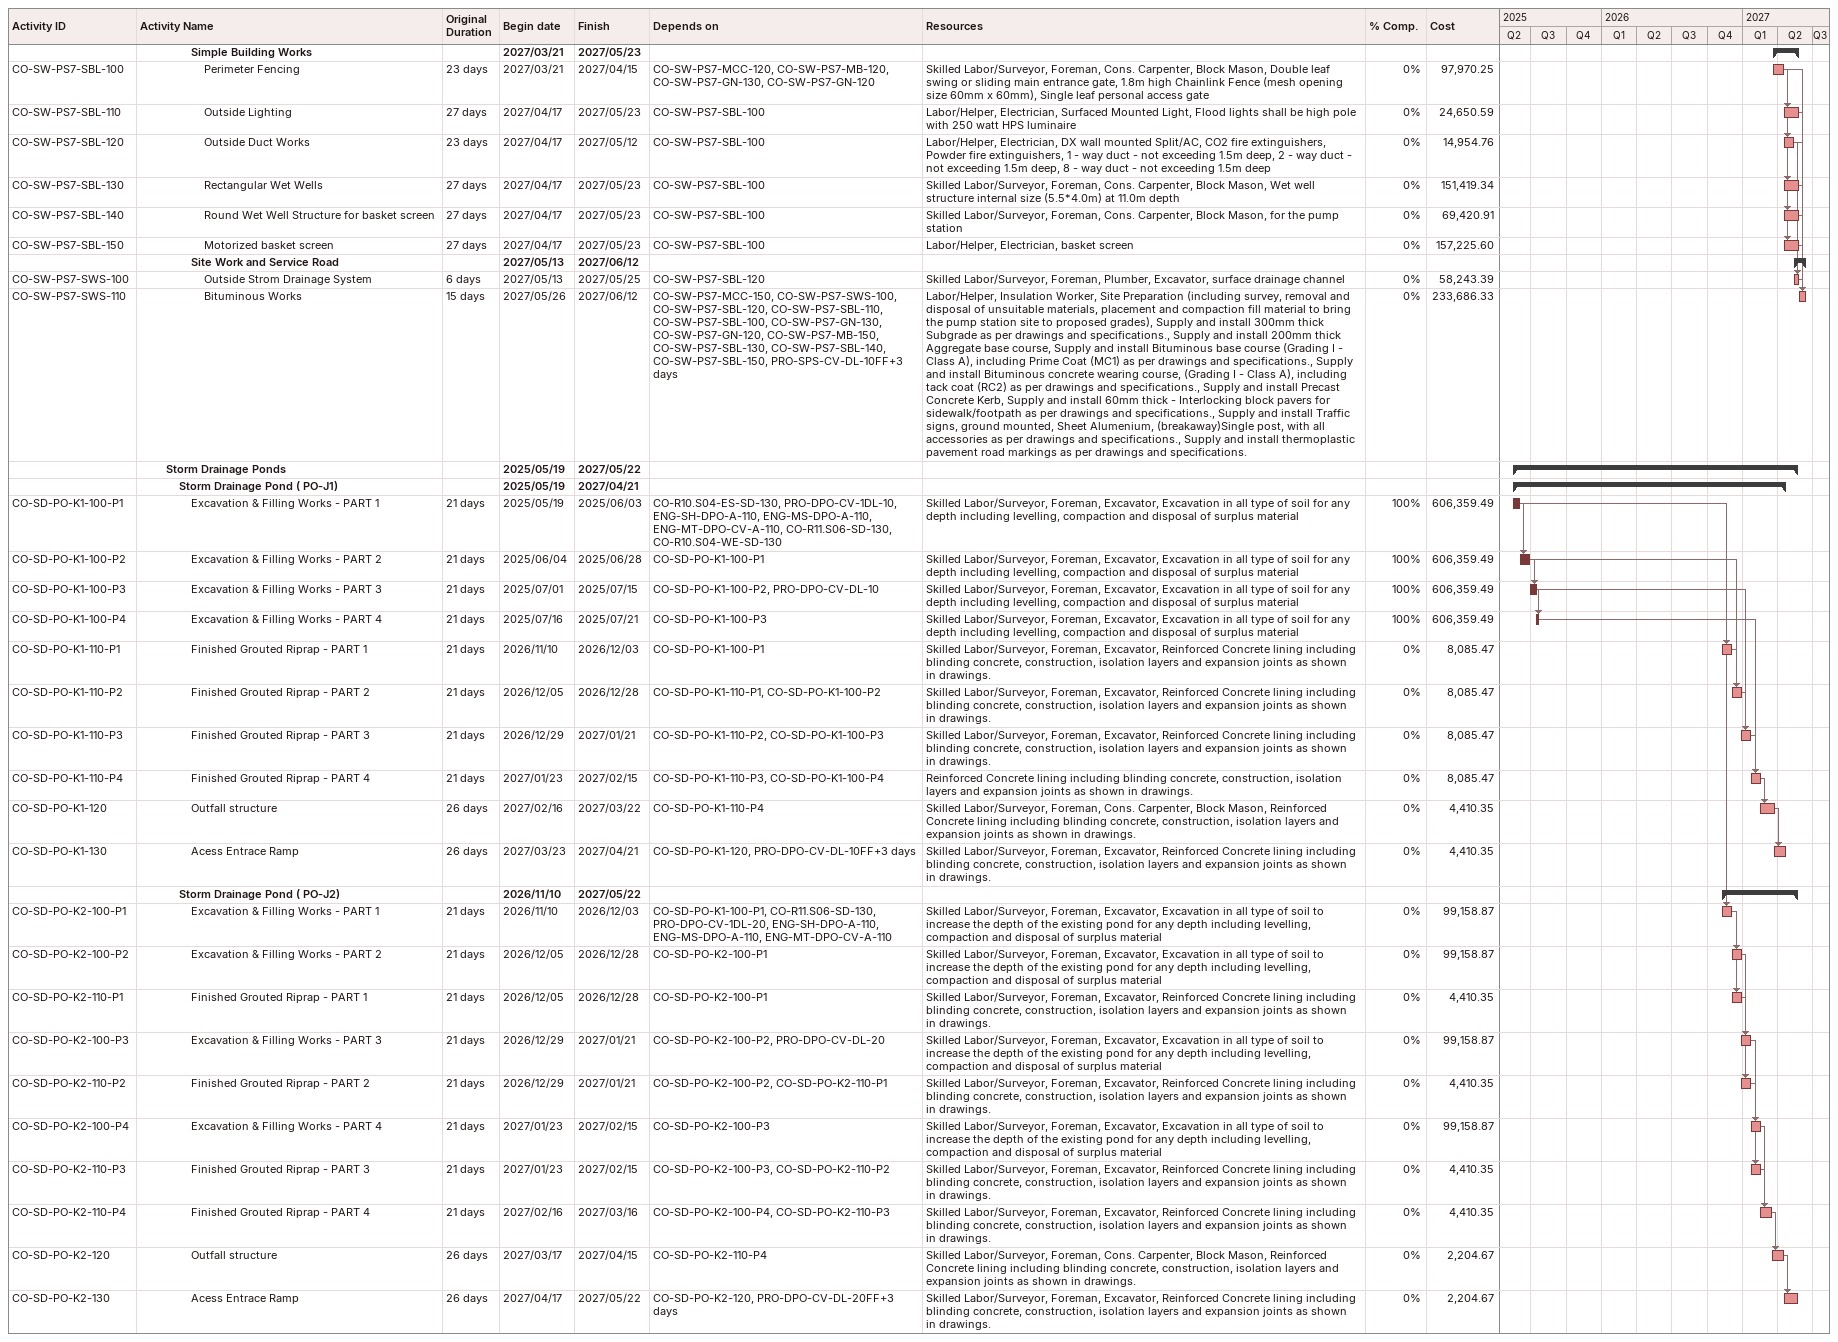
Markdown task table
| ID | Level | Task | Original duration | Start | Finish | Predecessors | Resources | % complete | Cost |
|---|---|---|---|---|---|---|---|---|---|
|  | 5 | **Simple Building Works** |  | 2027-03-21 | 2027-05-23 |  |  |  |  |
| CO-SW-PS7-SBL-100 | 6 | Perimeter Fencing | 23d | 2027-03-21 | 2027-04-15 | CO-SW-PS7-MCC-120, CO-SW-PS7-MB-120, CO-SW-PS7-GN-130, CO-SW-PS7-GN-120 | Skilled Labor/Surveyor, Foreman, Cons. Carpenter, Block Mason, Double leaf swing or sliding main entrance gate, 1.8m high Chainlink Fence (mesh opening size 60mm x 60mm), Single leaf personal access gate | 0 | 97970.25 |
| CO-SW-PS7-SBL-110 | 6 | Outside Lighting | 27d | 2027-04-17 | 2027-05-23 | CO-SW-PS7-SBL-100 | Labor/Helper, Electrician, Surfaced Mounted Light, Flood lights shall be high pole with 250 watt HPS luminaire | 0 | 24650.59 |
| CO-SW-PS7-SBL-120 | 6 | Outside Duct Works | 23d | 2027-04-17 | 2027-05-12 | CO-SW-PS7-SBL-100 | Labor/Helper, Electrician, DX wall mounted Split/AC, CO2 fire extinguishers, Powder fire extinguishers, 1 - way duct - not exceeding 1.5m deep, 2 - way duct - not exceeding 1.5m deep, 8 - way duct - not exceeding 1.5m deep | 0 | 14954.76 |
| CO-SW-PS7-SBL-130 | 6 | Rectangular Wet Wells | 27d | 2027-04-17 | 2027-05-23 | CO-SW-PS7-SBL-100 | Skilled Labor/Surveyor, Foreman, Cons. Carpenter, Block Mason, Wet well structure internal size (5.5*4.0m) at 11.0m depth | 0 | 151419.34 |
| CO-SW-PS7-SBL-140 | 6 | Round Wet Well Structure for basket screen | 27d | 2027-04-17 | 2027-05-23 | CO-SW-PS7-SBL-100 | Skilled Labor/Surveyor, Foreman, Cons. Carpenter, Block Mason, for the pump station | 0 | 69420.91 |
| CO-SW-PS7-SBL-150 | 6 | Motorized basket screen | 27d | 2027-04-17 | 2027-05-23 | CO-SW-PS7-SBL-100 | Labor/Helper, Electrician, basket screen | 0 | 157225.60 |
|  | 5 | **Site Work and Service Road** |  | 2027-05-13 | 2027-06-12 |  |  |  |  |
| CO-SW-PS7-SWS-100 | 6 | Outside Strom Drainage System | 6d | 2027-05-13 | 2027-05-25 | CO-SW-PS7-SBL-120 | Skilled Labor/Surveyor, Foreman, Plumber, Excavator, surface drainage channel | 0 | 58243.39 |
| CO-SW-PS7-SWS-110 | 6 | Bituminous Works | 15d | 2027-05-26 | 2027-06-12 | CO-SW-PS7-MCC-150, CO-SW-PS7-SWS-100, CO-SW-PS7-SBL-120, CO-SW-PS7-SBL-110, CO-SW-PS7-SBL-100, CO-SW-PS7-GN-130, CO-SW-PS7-GN-120, CO-SW-PS7-MB-150, CO-SW-PS7-SBL-130, CO-SW-PS7-SBL-140, CO-SW-PS7-SBL-150, PRO-SPS-CV-DL-10FF+3d | Labor/Helper, Insulation Worker, Site Preparation (including survey, removal and disposal of unsuitable materials, placement and compaction fill material to bring the pump station site to proposed grades), Supply and install 300mm thick Subgrade as per drawings and specifications., Supply and install 200mm thick Aggregate base course, Supply and install Bituminous base course (Grading I - Class A), including Prime Coat (MC1) as per drawings and specifications., Supply and install Bituminous concrete wearing course, (Grading I - Class A), including tack coat (RC2) as per drawings and specifications., Supply and install Precast Concrete Kerb, Supply and install 60mm thick - Interlocking block pavers for sidewalk/footpath as per drawings and specifications., Supply and install Traffic signs, ground mounted, Sheet Alumenium, (breakaway)Single post, with all accessories as per drawings and specifications., Supply and install thermoplastic pavement road markings as per drawings and specifications. | 0 | 233686.33 |
|  | 3 | **Storm Drainage Ponds** |  | 2025-05-19 | 2027-05-22 |  |  |  |  |
|  | 4 | **Storm Drainage Pond ( PO-J1)** |  | 2025-05-19 | 2027-04-21 |  |  |  |  |
| CO-SD-PO-K1-100-P1 | 5 | Excavation & Filling Works - PART 1 | 21d | 2025-05-19 | 2025-06-03 | CO-R10.S04-ES-SD-130, PRO-DPO-CV-1DL-10, ENG-SH-DPO-A-110, ENG-MS-DPO-A-110, ENG-MT-DPO-CV-A-110, CO-R11.S06-SD-130, CO-R10.S04-WE-SD-130 | Skilled Labor/Surveyor, Foreman, Excavator, Excavation in all type of soil for any depth including levelling, compaction and disposal of surplus material | 100 | 606359.49 |
| CO-SD-PO-K1-100-P2 | 5 | Excavation & Filling Works - PART 2 | 21d | 2025-06-04 | 2025-06-28 | CO-SD-PO-K1-100-P1 | Skilled Labor/Surveyor, Foreman, Excavator, Excavation in all type of soil for any depth including levelling, compaction and disposal of surplus material | 100 | 606359.49 |
| CO-SD-PO-K1-100-P3 | 5 | Excavation & Filling Works - PART 3 | 21d | 2025-07-01 | 2025-07-15 | CO-SD-PO-K1-100-P2, PRO-DPO-CV-DL-10 | Skilled Labor/Surveyor, Foreman, Excavator, Excavation in all type of soil for any depth including levelling, compaction and disposal of surplus material | 100 | 606359.49 |
| CO-SD-PO-K1-100-P4 | 5 | Excavation & Filling Works - PART 4 | 21d | 2025-07-16 | 2025-07-21 | CO-SD-PO-K1-100-P3 | Skilled Labor/Surveyor, Foreman, Excavator, Excavation in all type of soil for any depth including levelling, compaction and disposal of surplus material | 100 | 606359.49 |
| CO-SD-PO-K1-110-P1 | 5 | Finished Grouted Riprap - PART 1 | 21d | 2026-11-10 | 2026-12-03 | CO-SD-PO-K1-100-P1 | Skilled Labor/Surveyor, Foreman, Excavator, Reinforced Concrete lining including blinding concrete, construction, isolation layers and expansion joints as shown in drawings. | 0 | 8085.47 |
| CO-SD-PO-K1-110-P2 | 5 | Finished Grouted Riprap - PART 2 | 21d | 2026-12-05 | 2026-12-28 | CO-SD-PO-K1-110-P1, CO-SD-PO-K1-100-P2 | Skilled Labor/Surveyor, Foreman, Excavator, Reinforced Concrete lining including blinding concrete, construction, isolation layers and expansion joints as shown in drawings. | 0 | 8085.47 |
| CO-SD-PO-K1-110-P3 | 5 | Finished Grouted Riprap - PART 3 | 21d | 2026-12-29 | 2027-01-21 | CO-SD-PO-K1-110-P2, CO-SD-PO-K1-100-P3 | Skilled Labor/Surveyor, Foreman, Excavator, Reinforced Concrete lining including blinding concrete, construction, isolation layers and expansion joints as shown in drawings. | 0 | 8085.47 |
| CO-SD-PO-K1-110-P4 | 5 | Finished Grouted Riprap - PART 4 | 21d | 2027-01-23 | 2027-02-15 | CO-SD-PO-K1-110-P3, CO-SD-PO-K1-100-P4 | Reinforced Concrete lining including blinding concrete, construction, isolation layers and expansion joints as shown in drawings. | 0 | 8085.47 |
| CO-SD-PO-K1-120 | 5 | Outfall structure | 26d | 2027-02-16 | 2027-03-22 | CO-SD-PO-K1-110-P4 | Skilled Labor/Surveyor, Foreman, Cons. Carpenter, Block Mason, Reinforced Concrete lining including blinding concrete, construction, isolation layers and expansion joints as shown in drawings. | 0 | 4410.35 |
| CO-SD-PO-K1-130 | 5 | Acess Entrace Ramp | 26d | 2027-03-23 | 2027-04-21 | CO-SD-PO-K1-120, PRO-DPO-CV-DL-10FF+3d | Skilled Labor/Surveyor, Foreman, Excavator, Reinforced Concrete lining including blinding concrete, construction, isolation layers and expansion joints as shown in drawings. | 0 | 4410.35 |
|  | 4 | **Storm Drainage Pond ( PO-J2)** |  | 2026-11-10 | 2027-05-22 |  |  |  |  |
| CO-SD-PO-K2-100-P1 | 5 | Excavation & Filling Works - PART 1 | 21d | 2026-11-10 | 2026-12-03 | CO-SD-PO-K1-100-P1, CO-R11.S06-SD-130, PRO-DPO-CV-1DL-20, ENG-SH-DPO-A-110, ENG-MS-DPO-A-110, ENG-MT-DPO-CV-A-110 | Skilled Labor/Surveyor, Foreman, Excavator, Excavation in all type of soil to increase the depth of the existing pond for any depth including levelling, compaction and disposal of surplus material | 0 | 99158.87 |
| CO-SD-PO-K2-100-P2 | 5 | Excavation & Filling Works - PART 2 | 21d | 2026-12-05 | 2026-12-28 | CO-SD-PO-K2-100-P1 | Skilled Labor/Surveyor, Foreman, Excavator, Excavation in all type of soil to increase the depth of the existing pond for any depth including levelling, compaction and disposal of surplus material | 0 | 99158.87 |
| CO-SD-PO-K2-110-P1 | 5 | Finished Grouted Riprap - PART 1 | 21d | 2026-12-05 | 2026-12-28 | CO-SD-PO-K2-100-P1 | Skilled Labor/Surveyor, Foreman, Excavator, Reinforced Concrete lining including blinding concrete, construction, isolation layers and expansion joints as shown in drawings. | 0 | 4410.35 |
| CO-SD-PO-K2-100-P3 | 5 | Excavation & Filling Works - PART 3 | 21d | 2026-12-29 | 2027-01-21 | CO-SD-PO-K2-100-P2, PRO-DPO-CV-DL-20 | Skilled Labor/Surveyor, Foreman, Excavator, Excavation in all type of soil to increase the depth of the existing pond for any depth including levelling, compaction and disposal of surplus material | 0 | 99158.87 |
| CO-SD-PO-K2-110-P2 | 5 | Finished Grouted Riprap - PART 2 | 21d | 2026-12-29 | 2027-01-21 | CO-SD-PO-K2-100-P2, CO-SD-PO-K2-110-P1 | Skilled Labor/Surveyor, Foreman, Excavator, Reinforced Concrete lining including blinding concrete, construction, isolation layers and expansion joints as shown in drawings. | 0 | 4410.35 |
| CO-SD-PO-K2-100-P4 | 5 | Excavation & Filling Works - PART 4 | 21d | 2027-01-23 | 2027-02-15 | CO-SD-PO-K2-100-P3 | Skilled Labor/Surveyor, Foreman, Excavator, Excavation in all type of soil to increase the depth of the existing pond for any depth including levelling, compaction and disposal of surplus material | 0 | 99158.87 |
| CO-SD-PO-K2-110-P3 | 5 | Finished Grouted Riprap - PART 3 | 21d | 2027-01-23 | 2027-02-15 | CO-SD-PO-K2-100-P3, CO-SD-PO-K2-110-P2 | Skilled Labor/Surveyor, Foreman, Excavator, Reinforced Concrete lining including blinding concrete, construction, isolation layers and expansion joints as shown in drawings. | 0 | 4410.35 |
| CO-SD-PO-K2-110-P4 | 5 | Finished Grouted Riprap - PART 4 | 21d | 2027-02-16 | 2027-03-16 | CO-SD-PO-K2-100-P4, CO-SD-PO-K2-110-P3 | Skilled Labor/Surveyor, Foreman, Excavator, Reinforced Concrete lining including blinding concrete, construction, isolation layers and expansion joints as shown in drawings. | 0 | 4410.35 |
| CO-SD-PO-K2-120 | 5 | Outfall structure | 26d | 2027-03-17 | 2027-04-15 | CO-SD-PO-K2-110-P4 | Skilled Labor/Surveyor, Foreman, Cons. Carpenter, Block Mason, Reinforced Concrete lining including blinding concrete, construction, isolation layers and expansion joints as shown in drawings. | 0 | 2204.67 |
| CO-SD-PO-K2-130 | 5 | Acess Entrace Ramp | 26d | 2027-04-17 | 2027-05-22 | CO-SD-PO-K2-120, PRO-DPO-CV-DL-20FF+3d | Skilled Labor/Surveyor, Foreman, Excavator, Reinforced Concrete lining including blinding concrete, construction, isolation layers and expansion joints as shown in drawings. | 0 | 2204.67 |
